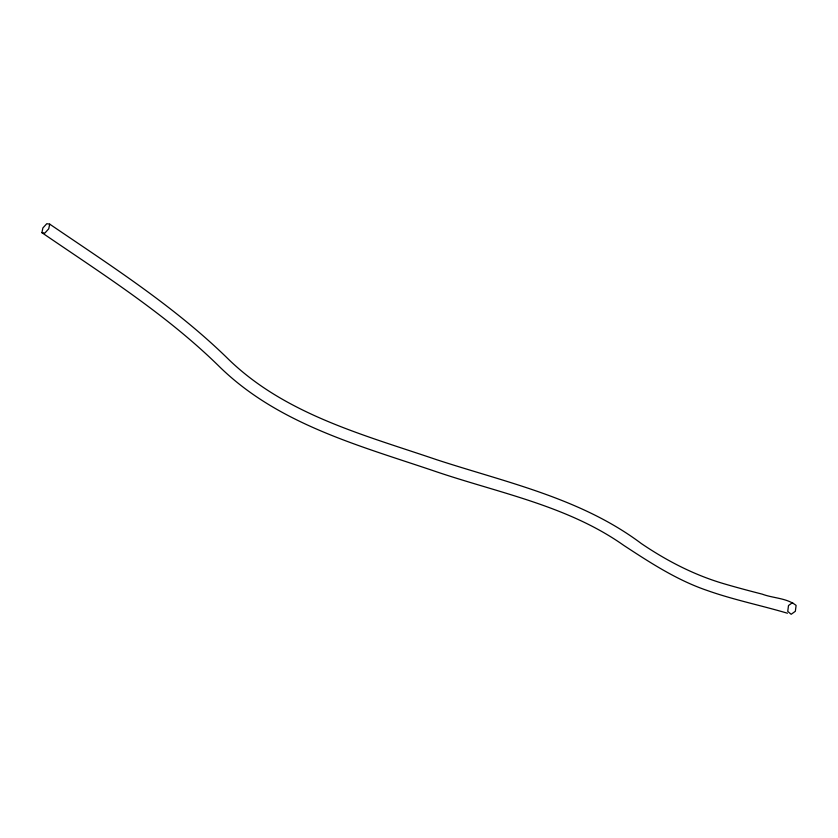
<?xml version="1.0" encoding="UTF-8"?>
<svg xmlns="http://www.w3.org/2000/svg" width="838" height="838" viewBox="0 0 838 838"><rect width="100%" height="100%" fill="white"/><g stroke="black" fill="none" stroke-linecap="round" stroke-linejoin="round"><path stroke-width="1.26" d="M787.416 613.217C760.736 605.319 733.376 599.778 707.125 590.455C676.989 580.179 650.215 562.717 623.765 545.381C567.116 505.366 497.824 492.838 433.435 470.747C357.742 445.135 276.739 423.578 218.278 365.515C165.337 313.81 102.676 274.225 41.9 232.671L42.874 227.978L46.771 223.715L49.704 224.134C110.668 265.636 173.204 305.587 226.365 357.187C283.443 413.972 362.791 434.555 436.65 459.706C506.749 482.604 581.163 498.327 641.353 543.569C666.388 560.549 693.487 574.638 722.534 583.332C735.701 587.239 748.973 590.738 762.266 594.163C773.265 598.301 786.756 597.965 796.1 605.403L795.346 611.29L791.166 614.285L787.741 611.405L788.495 605.528L792.675 602.522M49.704 224.134L48.73 228.826L44.833 233.09L41.9 232.671"/></g></svg>
